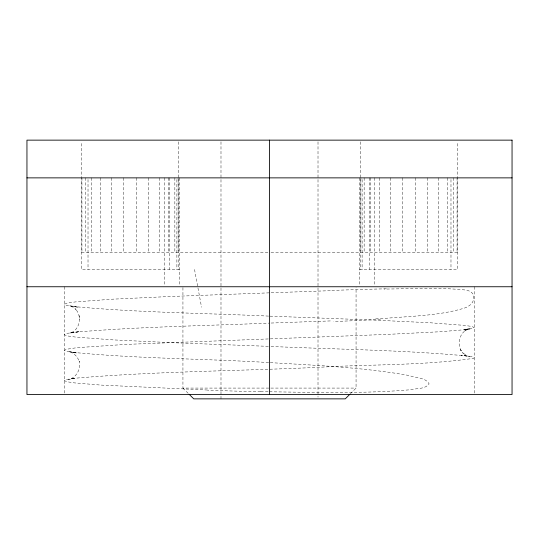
<?xml version="1.0" encoding="UTF-8"?>
<svg xmlns="http://www.w3.org/2000/svg" width="539" height="539" viewBox="0 0 539 539"><rect width="100%" height="100%" fill="white"/><g stroke="black" fill="none" stroke-linecap="round" stroke-linejoin="round"><path stroke-width="0.4" stroke-dasharray="2.69 2.02" d="M179.561 269.5L81.517 269.5L81.517 141.818M88.019 179.541L88.019 269.5M176.886 179.541L176.886 269.5M269.244 292.852L169.724 296.517L111.957 299.206L75.278 301.928L67.725 303.019L64.539 304.117L64.606 304.663L68.069 305.768L78.472 307.257L69.342 305.62L72.974 307.129L76.087 309.541L75.137 308.719C82.096 315.389 80.378 327.86 71.99 332.516L73.392 331.694L69.767 333.203L79.759 331.579L67.712 333.27L64.518 334.369L64.592 334.921L68.049 336.019L75.864 337.124L113.129 339.887L171.321 342.656L270.234 346.415M350.377 393.753L356.063 388.08L356.063 287.583M461.027 350.451L460.434 349.67L463.425 353.584C456.007 346.543 458.595 332.395 468.431 329.066L464.82 330.575L470.224 328.285L464.254 329.848L472.218 328.574L474.205 327.523L471.753 326.472L464.921 325.415L429.866 322.746L373.291 320.058L269.412 316.13M465.837 329.625L440.552 331.721L388.579 334.342L125.547 344.414L76.922 347.675L66.149 349.312L64.431 350.411L67.153 351.516L76.269 352.917L68.716 351.273C73.836 352.742 77.926 356.858 79.388 361.979L79.213 361.164C81.146 369.013 76.457 377.63 68.52 379.678L75.359 378.048L66.129 379.564L64.417 380.662L67.139 381.767L74.234 382.872L100.854 385.082L208.283 390.054M464.254 329.848L469.57 329.1M70.946 332.725L73.587 332.388M72.239 378.472C154.808 371.196 237.847 371.135 320.611 367.214C371.58 364.216 423.196 365.644 473.747 358.307L474.185 357.781L471.733 356.724L461.162 355.147L469.584 356.724L465.945 355.208L462.826 352.802M75.258 332.179C139.763 326.688 204.564 325.825 269.224 323.104M375.663 318.893L386.106 318.279C412.2 316.043 438.948 315.766 464.2 308.16C468.869 306.684 473.889 303.14 473.7 297.71C474.421 292.306 468.29 289.962 463.769 289.841C437.297 287.3 410.63 288.83 384.085 289.066M330.326 290.683L270.922 292.792M330.313 320.934L270.901 323.043M81.517 252.252L268.745 252.252M271.009 252.252L457.483 252.252M359.439 269.5L457.483 269.5L457.483 141.818M182.937 287.583L182.937 388.08L356.063 388.08M260.681 391.631L268.665 391.765M269.48 391.786C316.447 392.385 363.576 393.8 410.435 389.744C416.297 388.181 425.271 389.394 429.111 383.876C425.729 377.381 415.421 378.028 409.451 375.589C363.273 367.281 316.231 365.402 269.48 362.585M268.577 316.097C202.873 313.044 136.946 312.613 71.438 306.32M271.07 346.442C336.221 349.434 401.595 349.885 466.558 355.935M268.678 362.545C202.549 358.509 136.111 358.785 70.164 352.068M74.254 352.614L76.269 352.917M182.937 388.08L188.623 393.753M194.532 269.5L201.546 307.23M79.044 315.504L79.711 319.802L79.651 319.25M474.32 286.748L474.32 393.706M457.065 177.87L457.065 252.252M453.784 177.87L453.784 252.252M450.981 179.541L450.981 269.5M447.458 177.87L447.458 252.252M438.503 177.87L438.503 252.252M427.535 177.87L427.535 252.252M415.299 177.87L415.299 252.252M402.64 177.87L402.64 252.252M390.404 177.87L390.404 252.252M379.436 177.87L379.436 252.252M374.41 177.87L374.41 285.926M370.482 177.87L370.482 252.252M369.35 177.87L369.35 269.5M364.155 177.87L364.155 252.252M362.114 179.541L362.114 269.5M360.874 177.87L360.874 252.252M360.463 141.818L360.463 269.5M359.439 177.87L359.439 285.926M318.01 141.818L318.01 177.87M318.01 179.548L318.01 287.105M318.01 287.947L318.01 397.182M220.99 141.818L220.99 177.87M220.99 179.548L220.99 287.105M220.99 287.947L220.99 398.86M179.561 177.87L179.561 285.926M178.537 141.818L178.537 269.5M178.126 177.87L178.126 252.252M174.845 177.87L174.845 252.252M169.664 177.87L169.65 269.5M168.518 177.87L168.518 252.252M164.59 177.87L164.59 285.926M159.564 177.87L159.564 252.252M148.596 177.87L148.596 252.252M136.36 177.87L136.36 252.252M123.7 177.87L123.7 252.252M111.465 177.87L111.465 252.252M100.497 177.87L100.497 252.252M91.542 177.87L91.542 252.252M85.216 177.87L85.216 252.252M81.935 177.87L81.935 252.252M64.68 286.748L64.68 393.706M331.896 290.427A204.773 7.634 -2.7 0 1 386.571 288.81M380.514 319.324A204.982 13.812 -0.8 0 1 333.412 321.527M260.586 391.752A204.786 11.905 1.1 0 1 207.663 390.155"/><path stroke-width="0.81" d="M349.811 394.319L345.263 398.86L193.737 398.86L189.189 394.319M26.95 177.87L512.05 177.87M26.95 286.748L512.05 286.748M269.5 140.14L269.5 394.548M512.05 140.14L26.95 140.14L26.95 394.548L512.05 394.548L512.05 140.14"/></g></svg>
